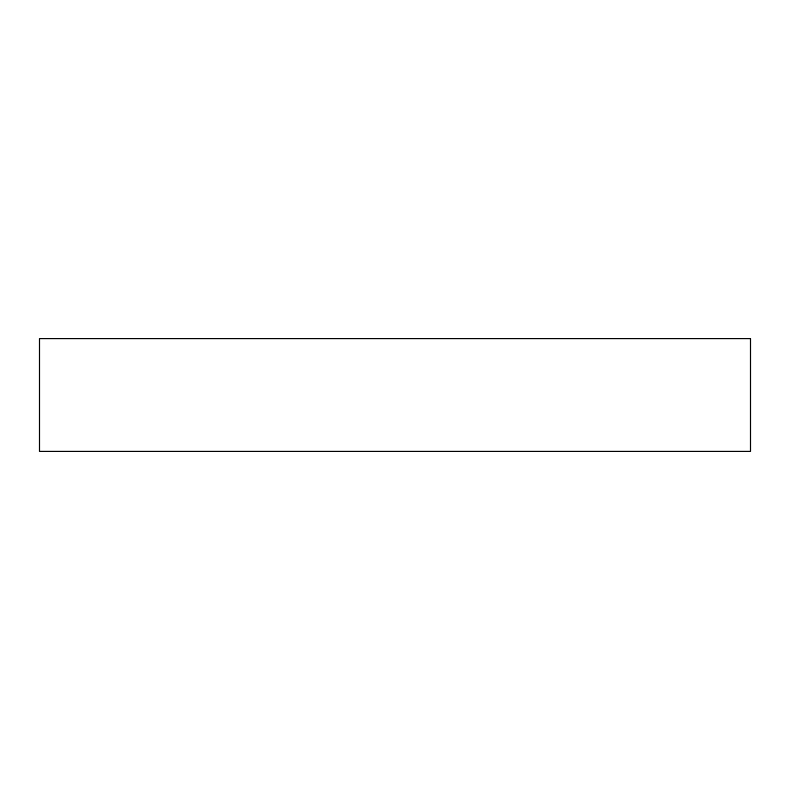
<?xml version="1.0" encoding="UTF-8"?>
<svg xmlns="http://www.w3.org/2000/svg" width="790" height="790" viewBox="0 0 790 790"><rect width="100%" height="100%" fill="white"/><g stroke="black" fill="none" stroke-linecap="round" stroke-linejoin="round"><path stroke-width="1.19" d="M750.5 338.594L39.5 338.594L39.5 451.406L750.5 451.406L750.5 338.594"/></g></svg>
